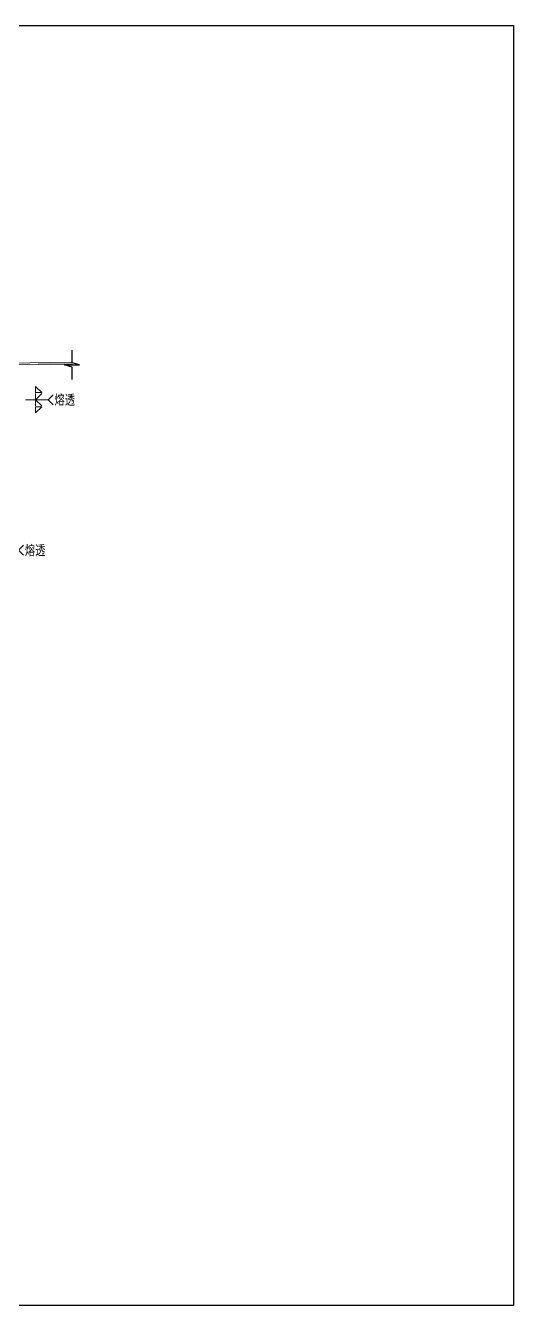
# Model space of a CAD drawing. Header units: millimetres. Extents: x 44597 to 300567, y -113054 to 73044.
# Drawn here: x 173999 to 179567, y -102091 to -87474 of the extents above; entities that cross this region are included whole.
import ezdxf
from ezdxf.enums import TextEntityAlignment as Align

# ---------------------------------------------------------------- set-up
doc = ezdxf.new("R2010")
doc.units = ezdxf.units.MM
doc.layers.get('Defpoints').update_dxf_attribs({"color": 8})
for name, color, linetype, lineweight in [('Dim', 4, 'Continuous', 15), ('细实线', 4, 'Continuous', 15), ('钢板细线', 6, 'Continuous', 15)]:
    doc.layers.add(name, color=color, linetype=linetype, lineweight=lineweight)
doc.layers.add('Text', color=4, linetype='Continuous')
doc.styles.add('SMEDI', font='', dxfattribs={"width": 0.75})
doc.styles.get('SMEDI').set_extended_font_data('仿宋_GB2312')

# ---------------------------------------------------------------- blocks, each defined once
blk = doc.blocks.new('U型肋2')
at = {"layer": 'Defpoints'}
blk.add_line((89517, -40635), (89817, -40635), dxfattribs=at)
blk = doc.blocks.new('全融透1')
at = {"layer": 'Dim'}
blk.add_line((0, 0), (4.48, 0), dxfattribs=at)
for points in [[(2, 2.65), (2, 1.41), (3.23, 1.41)], [(2, -2.65), (2, -1.41), (3.23, -1.41)]]:
    blk.add_lwpolyline(points, close=True, dxfattribs=at)
for points in [[(3.23, 1.21), (2, 0), (2, 1.21)], [(3.23, -1.21), (2, 0), (2, -1.21)], [(5.48, 1), (4.48, 0), (5.48, -1)]]:
    blk.add_lwpolyline(points, dxfattribs=at)
at = {"layer": 'Text', "style": 'SMEDI', "width": 0.75}
blk.add_text('熔透', height=2, dxfattribs=at).set_placement((5.77, 0), align=Align.MIDDLE_LEFT)

msp = doc.modelspace()

# ---------------------------------------------------------------- linework, layer by layer
at = {"color": 4}
msp.add_lwpolyline([(174529.1, -91517.1), (174529.1, -91375.5), (174443.4, -91349.8), (174614.8, -91349.8), (174529.1, -91324.1), (174529.1, -91289.8), (174529.1, -91180.9)], dxfattribs=at)
at = {"layer": 'Defpoints'}
msp.add_lwpolyline([(157566.6, -87474.1), (179566.6, -87474.1), (179566.6, -102091.3), (157566.6, -102091.3)], close=True, dxfattribs=at)
at = {"layer": '钢板细线'}
for points in [[(161716.6, -91312.8), (169691.1, -91392.7), (174529.1, -91320.1)], [(161716.6, -91328.8), (169691.1, -91408.7), (174529.1, -91336.1)]]:
    msp.add_lwpolyline(points, dxfattribs=at)

# ---------------------------------------------------------------- block references
at = {"layer": '细实线', "color": 8, "xscale": 57.1428571428572, "yscale": 57.1428571428572, "zscale": 57.1428571428572}
for p in [(173998.8, -91746.9), (173660.7, -93465.5)]:
    msp.add_blockref('全融透1', p, dxfattribs=at)
at = {"layer": '钢板细线', "rotation": 0.8593722436446946}
msp.add_blockref('U型肋2', (84024.8, -52054.4), dxfattribs=at)

doc.saveas('drawing.dxf')
